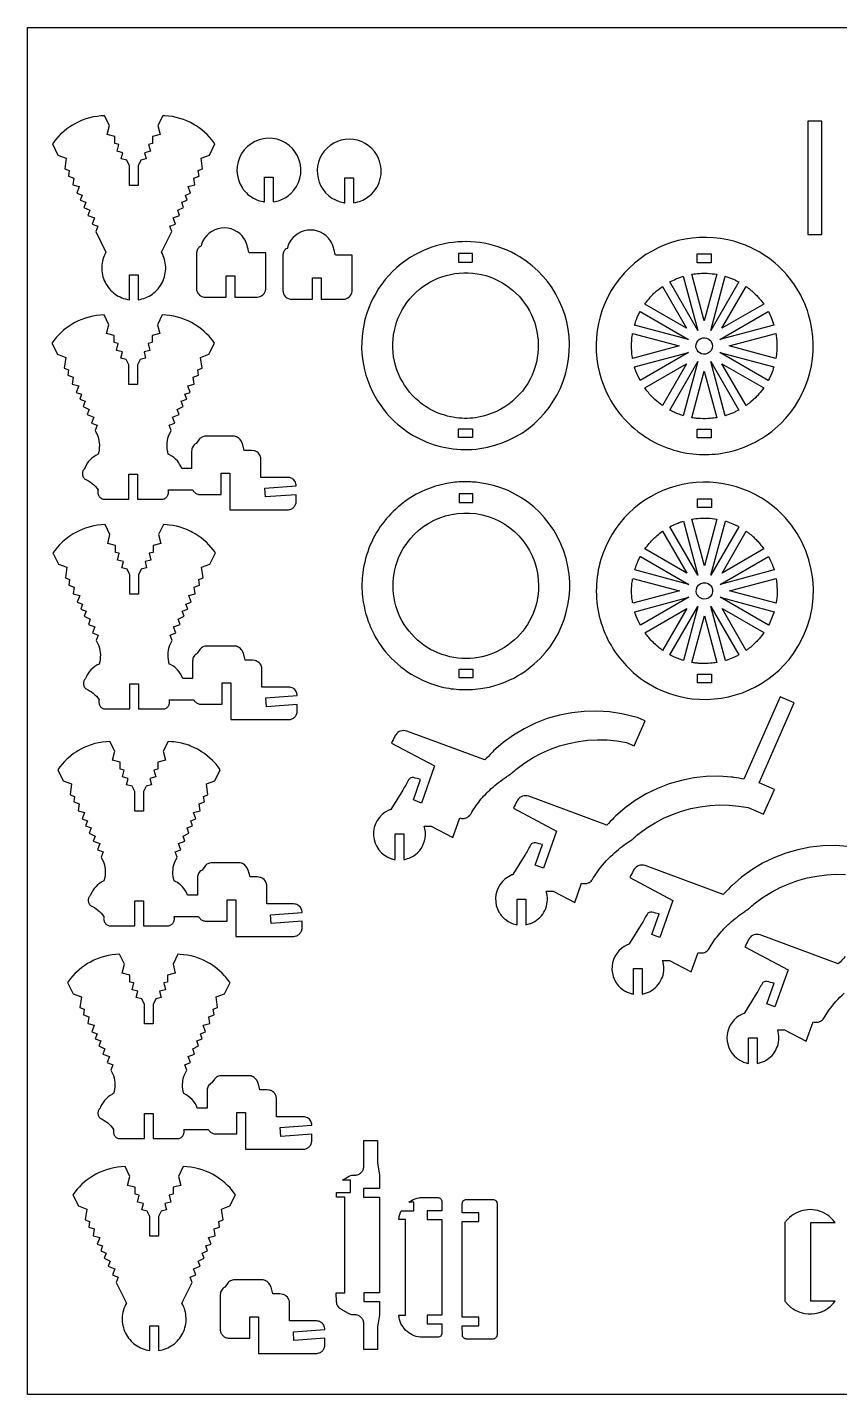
# Model space of a CAD drawing. Extents: x -403 to 467, y -286 to 186.
# Drawn here: x -403.5 to -123.1, y -286.1 to 185.5 of the extents above; entities that cross this region are included whole.
import ezdxf

# ---------------------------------------------------------------- set-up
doc = ezdxf.new("R2010")
doc.units = 0
doc.header["$MEASUREMENT"] = 0
doc.layers.get('0').update_dxf_attribs({"linetype": 'CONTINUOUS'})
doc.layers.add('SECTIONCUTEDGES', color=18, linetype='CONTINUOUS')

msp = doc.modelspace()

# ---------------------------------------------------------------- linework, layer by layer
msp.add_lwpolyline([(466.61, 185.51), (466.61, -286.13), (-403.48, -286.13), (-403.48, 185.51)], close=True)
at = {"layer": 'SECTIONCUTEDGES'}
for points in [[(-375.99, 96.41), (-375.6, 95.86), (-375.18, 95.33), (-374.73, 94.83), (-374.26, 94.37), (-373.75, 93.93), (-373.22, 93.52), (-372.67, 93.15), (-372.1, 92.81), (-371.5, 92.5), (-370.89, 92.23), (-370.25, 92), (-369.61, 91.81), (-368.94, 91.65), (-368.27, 91.54), (-368.27, 100.11), (-365.27, 100.11), (-365.27, 91.54), (-364.59, 91.65), (-363.93, 91.81), (-363.28, 92), (-362.65, 92.23), (-362.04, 92.5), (-361.44, 92.81), (-360.87, 93.15), (-360.31, 93.52), (-359.78, 93.93), (-359.28, 94.37), (-358.8, 94.83), (-358.35, 95.33), (-357.93, 95.86), (-357.54, 96.41), (-357.19, 96.99), (-356.87, 97.6), (-356.59, 98.22), (-356.34, 98.86), (-356.14, 99.5), (-355.98, 100.16), (-355.86, 100.82), (-355.78, 101.48), (-355.74, 102.15), (-355.74, 102.82), (-355.78, 103.48), (-355.86, 104.15), (-355.99, 104.8), (-356.15, 105.45), (-356.35, 106.1), (-356.59, 106.73), (-356.87, 107.35), (-357.2, 107.95), (-353.67, 115.08), (-354.36, 116.93), (-352.39, 117.66), (-353.18, 119.78), (-350.93, 120.62), (-351.59, 122.4), (-349.54, 123.42), (-350.21, 125.21), (-348.31, 125.91), (-348.95, 127.63), (-347.12, 128.31), (-347.96, 130.56), (-345.73, 131.13), (-346.05, 133.5), (-344.22, 134.18), (-344.48, 136.1), (-343, 136.65), (-343.51, 140.37), (-340.63, 141.44), (-338.73, 145.28), (-339.08, 145.77), (-339.81, 146.73), (-340.59, 147.64), (-341.42, 148.51), (-342.3, 149.33), (-343.21, 150.11), (-344.17, 150.83), (-345.17, 151.51), (-345.68, 151.82), (-346.63, 152.36), (-347.22, 152.67), (-348.41, 153.22), (-349.64, 153.7), (-350.89, 154.11), (-352.16, 154.45), (-353.44, 154.71), (-354.75, 154.89), (-356.06, 155), (-356.72, 155.03), (-358.39, 151.65), (-357.6, 148.55), (-360.26, 147.87), (-360.26, 145.48), (-361.62, 145.13), (-361.02, 142.78), (-363.03, 142.27), (-362.48, 140.11), (-364.33, 139.64), (-365.27, 137.75), (-365.27, 131.01), (-368.27, 131.01), (-368.27, 137.75), (-369.2, 139.64), (-371.05, 140.11), (-370.5, 142.27), (-372.52, 142.78), (-371.92, 145.13), (-373.28, 145.48), (-373.28, 147.87), (-375.93, 148.55), (-375.15, 151.65), (-376.82, 155.03), (-378.14, 154.96), (-379.44, 154.81), (-380.74, 154.59), (-382.02, 154.29), (-383.28, 153.92), (-384.51, 153.47), (-385.72, 152.95), (-386.91, 152.36), (-387.85, 151.82), (-388.87, 151.18), (-389.85, 150.47), (-390.79, 149.72), (-391.68, 148.92), (-392.11, 148.51), (-392.94, 147.64), (-393.73, 146.73), (-394.46, 145.77), (-394.81, 145.28), (-392.91, 141.44), (-390.03, 140.37), (-390.54, 136.65), (-389.05, 136.1), (-389.32, 134.18), (-387.48, 133.5), (-387.81, 131.13), (-385.57, 130.56), (-386.41, 128.31), (-384.59, 127.63), (-385.23, 125.91), (-383.33, 125.21), (-383.99, 123.42), (-381.95, 122.4), (-382.61, 120.62), (-380.36, 119.78), (-381.15, 117.66), (-379.18, 116.93), (-379.87, 115.08), (-376.34, 107.95), (-376.66, 107.35), (-376.94, 106.73), (-377.19, 106.1), (-377.39, 105.45), (-377.55, 104.8), (-377.67, 104.15), (-377.75, 103.48), (-377.8, 102.82), (-377.8, 102.15), (-377.76, 101.48), (-377.68, 100.82), (-377.56, 100.16), (-377.4, 99.5), (-377.19, 98.86), (-376.95, 98.22), (-376.67, 97.6), (-376.35, 96.99)], [(-134.09, 114.11), (-129.3, 114.11), (-129.3, 153.11), (-134.09, 153.11)], [(-254.63, 107.46), (-254.63, 104.46), (-249.84, 104.46), (-249.84, 107.46)], [(-172.26, 104.33), (-172.26, 107.33), (-167.47, 107.33), (-167.47, 104.33)], [(-384.04, 30.14), (-383.89, 29.95), (-383.71, 29.77), (-383.02, 29.44), (-382.36, 29.06), (-381.72, 28.64), (-381.12, 28.17), (-380.55, 27.67), (-380.01, 27.13), (-379.52, 26.55), (-379.06, 25.93), (-379.12, 25.68), (-379.15, 25.43), (-379.16, 25.18), (-379.15, 24.92), (-379.11, 24.67), (-379.04, 24.43), (-378.95, 24.19), (-378.84, 23.96), (-378.7, 23.74), (-378.54, 23.54), (-378.37, 23.35), (-378.17, 23.19), (-377.96, 23.05), (-377.74, 22.92), (-377.5, 22.82), (-377.26, 22.75), (-368.45, 22.75), (-368.45, 31.42), (-365.45, 31.42), (-365.45, 22.75), (-356.64, 22.75), (-356.39, 22.82), (-356.16, 22.92), (-355.93, 23.05), (-355.72, 23.19), (-355.53, 23.35), (-355.35, 23.54), (-355.2, 23.74), (-355.06, 23.96), (-354.94, 24.19), (-354.85, 24.43), (-354.79, 24.67), (-354.75, 24.92), (-354.73, 25.18), (-354.74, 25.43), (-354.78, 25.68), (-354.84, 25.93), (-346.42, 25.93), (-346.27, 25.68), (-346.1, 25.45), (-345.91, 25.24), (-345.69, 25.05), (-345.46, 24.87), (-345.22, 24.72), (-344.96, 24.6), (-344.68, 24.5), (-344.39, 24.42), (-344.1, 24.38), (-343.79, 24.36), (-336.56, 24.36), (-336.56, 31.75), (-333.56, 31.75), (-333.56, 19.1), (-313.67, 19.1), (-313.36, 19.12), (-313.06, 19.16), (-312.78, 19.24), (-312.5, 19.34), (-312.24, 19.46), (-312, 19.61), (-311.77, 19.78), (-311.55, 19.98), (-311.36, 20.19), (-311.19, 20.42), (-311.04, 20.67), (-310.91, 20.93), (-310.81, 21.2), (-310.74, 21.49), (-310.69, 21.79), (-310.68, 22.09), (-310.68, 24.3), (-321.34, 23.52), (-321.56, 26.54), (-310.68, 27.34), (-310.7, 27.72), (-310.77, 28.1), (-310.9, 28.46), (-311.07, 28.81), (-311.28, 29.13), (-311.53, 29.42), (-311.82, 29.67), (-312.14, 29.89), (-312.48, 30.06), (-312.85, 30.18), (-313.22, 30.26), (-313.61, 30.28), (-322.88, 30.28), (-322.88, 36.54), (-322.89, 36.82), (-322.93, 37.1), (-322.99, 37.36), (-323.08, 37.62), (-323.18, 37.87), (-323.46, 38.32), (-323.81, 38.72), (-324.23, 39.05), (-324.47, 39.18), (-324.71, 39.3), (-324.97, 39.39), (-325.23, 39.46), (-326.17, 39.59), (-328.64, 39.59), (-329.24, 42), (-329.82, 42.99), (-330.04, 43.32), (-330.3, 43.61), (-330.59, 43.86), (-330.91, 44.07), (-331.26, 44.24), (-331.62, 44.37), (-332.01, 44.44), (-332.4, 44.47), (-341.88, 44.47), (-342.23, 44.45), (-342.58, 44.38), (-342.91, 44.28), (-343.23, 44.14), (-343.53, 43.97), (-343.81, 43.76), (-344.06, 43.52), (-344.29, 43.24), (-345.2, 42), (-345.63, 41.72), (-345.92, 41.46), (-346.17, 41.17), (-346.38, 40.85), (-346.55, 40.5), (-346.68, 40.14), (-346.75, 39.75), (-346.78, 39.36), (-346.78, 33.29), (-350.18, 33.29), (-350.53, 34.1), (-350.95, 34.87), (-351.18, 35.24), (-351.71, 35.93), (-352.31, 36.56), (-352.96, 37.14), (-353.67, 37.64), (-354.44, 38.08), (-354.84, 38.27), (-355.03, 39.04), (-355.11, 39.43), (-355.21, 40.21), (-355.25, 40.61), (-355.27, 41.4), (-355.23, 42.19), (-355.13, 42.97), (-354.98, 43.75), (-354.77, 44.52), (-353.85, 46.39), (-354.54, 48.24), (-352.57, 48.97), (-353.36, 51.09), (-351.11, 51.92), (-351.77, 53.71), (-349.72, 54.72), (-350.39, 56.51), (-348.49, 57.21), (-349.13, 58.93), (-347.3, 59.61), (-348.14, 61.87), (-345.91, 62.44), (-346.23, 64.8), (-344.4, 65.48), (-344.66, 67.4), (-343.18, 67.95), (-343.69, 71.67), (-340.81, 72.74), (-338.91, 76.58), (-339.62, 77.56), (-340.38, 78.49), (-340.77, 78.94), (-341.6, 79.81), (-342.48, 80.63), (-343.39, 81.41), (-344.35, 82.14), (-344.85, 82.48), (-345.86, 83.13), (-346.81, 83.67), (-347.99, 84.26), (-349.2, 84.77), (-350.44, 85.22), (-351.7, 85.59), (-352.98, 85.89), (-354.27, 86.11), (-355.58, 86.26), (-356.9, 86.33), (-358.57, 82.95), (-357.78, 79.85), (-360.44, 79.18), (-360.44, 76.78), (-361.79, 76.44), (-361.2, 74.09), (-363.21, 73.57), (-362.66, 71.41), (-364.51, 70.94), (-365.45, 69.06), (-365.45, 62.31), (-368.45, 62.31), (-368.45, 69.06), (-369.38, 70.94), (-371.23, 71.41), (-370.68, 73.57), (-372.7, 74.09), (-372.1, 76.44), (-373.46, 76.78), (-373.46, 79.18), (-376.11, 79.85), (-375.33, 82.95), (-377, 86.33), (-378.32, 86.26), (-379.62, 86.11), (-380.92, 85.89), (-382.2, 85.59), (-383.46, 85.22), (-384.69, 84.77), (-385.9, 84.26), (-387.09, 83.67), (-388.03, 83.13), (-389.05, 82.48), (-390.03, 81.78), (-390.97, 81.03), (-391.42, 80.63), (-392.29, 79.81), (-392.71, 79.38), (-393.52, 78.49), (-394.28, 77.56), (-394.99, 76.58), (-393.09, 72.74), (-390.21, 71.67), (-390.72, 67.95), (-389.23, 67.4), (-389.5, 65.48), (-387.66, 64.8), (-387.99, 62.44), (-385.75, 61.87), (-386.59, 59.61), (-384.77, 58.93), (-385.41, 57.21), (-383.51, 56.51), (-384.17, 54.72), (-382.13, 53.71), (-382.79, 51.92), (-380.54, 51.09), (-381.32, 48.97), (-379.36, 48.24), (-380.05, 46.39), (-379.12, 44.52), (-378.92, 43.75), (-378.76, 42.97), (-378.67, 42.19), (-378.63, 41.4), (-378.65, 40.61), (-378.73, 39.82), (-378.86, 39.04), (-379.06, 38.27), (-379.85, 37.87), (-380.58, 37.4), (-381.27, 36.86), (-381.89, 36.25), (-382.46, 35.59), (-382.71, 35.24), (-383.17, 34.49), (-383.55, 33.7), (-383.71, 33.29), (-383.89, 33.11), (-384.04, 32.92), (-384.18, 32.71), (-384.29, 32.49), (-384.38, 32.26), (-384.44, 32.02), (-384.48, 31.78), (-384.5, 31.53), (-384.48, 31.28), (-384.44, 31.03), (-384.38, 30.8), (-384.29, 30.57), (-384.18, 30.35)], [(-254.63, 44), (-254.63, 47), (-249.84, 47), (-249.84, 44)], [(-172.26, 43.87), (-172.26, 46.87), (-167.47, 46.87), (-167.47, 43.87)], [(-254.51, 24.64), (-254.51, 21.64), (-249.73, 21.64), (-249.73, 24.64)], [(-172.18, 19.88), (-172.18, 22.88), (-167.4, 22.88), (-167.4, 19.88)], [(-383.69, -42.22), (-383.53, -42.41), (-383.36, -42.59), (-382.67, -42.92), (-382, -43.3), (-381.37, -43.73), (-380.76, -44.19), (-380.19, -44.69), (-379.66, -45.24), (-379.16, -45.82), (-378.7, -46.43), (-378.76, -46.68), (-378.8, -46.93), (-378.81, -47.19), (-378.79, -47.44), (-378.75, -47.69), (-378.69, -47.94), (-378.6, -48.18), (-378.48, -48.41), (-378.35, -48.62), (-378.19, -48.83), (-378.01, -49.01), (-377.82, -49.17), (-377.61, -49.32), (-377.38, -49.44), (-377.15, -49.54), (-376.9, -49.62), (-368.09, -49.62), (-368.09, -40.94), (-365.09, -40.94), (-365.09, -49.62), (-356.28, -49.62), (-356.04, -49.54), (-355.8, -49.44), (-355.58, -49.32), (-355.37, -49.17), (-355.18, -49.01), (-355, -48.83), (-354.84, -48.62), (-354.7, -48.41), (-354.59, -48.18), (-354.5, -47.94), (-354.43, -47.69), (-354.39, -47.44), (-354.38, -47.19), (-354.39, -46.93), (-354.42, -46.68), (-354.49, -46.43), (-346.06, -46.44), (-345.91, -46.68), (-345.74, -46.91), (-345.55, -47.12), (-345.34, -47.32), (-345.11, -47.49), (-344.86, -47.64), (-344.6, -47.76), (-344.33, -47.86), (-344.04, -47.94), (-343.74, -47.98), (-343.44, -48), (-336.21, -48), (-336.21, -40.61), (-333.21, -40.61), (-333.21, -53.26), (-313.31, -53.26), (-313.01, -53.25), (-312.71, -53.2), (-312.42, -53.13), (-312.15, -53.03), (-311.89, -52.9), (-311.64, -52.75), (-311.41, -52.58), (-311.2, -52.39), (-311.01, -52.17), (-310.83, -51.94), (-310.68, -51.7), (-310.56, -51.44), (-310.46, -51.16), (-310.38, -50.87), (-310.34, -50.58), (-310.32, -50.27), (-310.32, -48.06), (-320.98, -48.84), (-321.2, -45.82), (-310.32, -45.02), (-310.35, -44.64), (-310.42, -44.26), (-310.54, -43.9), (-310.71, -43.55), (-310.92, -43.23), (-311.18, -42.94), (-311.46, -42.69), (-311.78, -42.48), (-312.13, -42.31), (-312.49, -42.18), (-312.87, -42.11), (-313.25, -42.08), (-322.52, -42.08), (-322.52, -35.82), (-322.53, -35.54), (-322.57, -35.26), (-322.64, -35), (-322.72, -34.74), (-322.83, -34.5), (-323.11, -34.04), (-323.46, -33.64), (-323.88, -33.32), (-324.11, -33.18), (-324.35, -33.06), (-324.61, -32.97), (-324.88, -32.9), (-325.81, -32.77), (-328.28, -32.77), (-328.89, -30.37), (-329.47, -29.37), (-329.69, -29.05), (-329.94, -28.76), (-330.24, -28.5), (-330.56, -28.29), (-330.9, -28.12), (-331.27, -28), (-331.65, -27.92), (-332.04, -27.9), (-341.52, -27.9), (-341.88, -27.92), (-342.22, -27.98), (-342.56, -28.08), (-342.87, -28.22), (-343.18, -28.39), (-343.45, -28.6), (-343.71, -28.85), (-343.93, -29.12), (-344.85, -30.37), (-345.27, -30.65), (-345.56, -30.9), (-345.82, -31.2), (-346.03, -31.52), (-346.2, -31.86), (-346.32, -32.23), (-346.4, -32.61), (-346.43, -33), (-346.43, -39.08), (-349.83, -39.08), (-350.17, -38.26), (-350.59, -37.49), (-351.08, -36.77), (-351.65, -36.11), (-351.95, -35.8), (-352.61, -35.23), (-353.32, -34.72), (-354.08, -34.28), (-354.49, -34.1), (-354.68, -33.32), (-354.81, -32.54), (-354.89, -31.75), (-354.91, -30.97), (-354.87, -30.18), (-354.78, -29.39), (-354.63, -28.61), (-354.42, -27.85), (-353.49, -25.98), (-354.18, -24.13), (-352.22, -23.4), (-353, -21.28), (-350.75, -20.44), (-351.42, -18.65), (-349.37, -17.64), (-350.03, -15.85), (-348.13, -15.15), (-348.77, -13.43), (-346.95, -12.75), (-347.79, -10.5), (-345.55, -9.93), (-345.88, -7.56), (-344.04, -6.88), (-344.31, -4.96), (-342.82, -4.41), (-343.33, -0.69), (-340.45, 0.38), (-338.55, 4.22), (-339.26, 5.19), (-340.02, 6.13), (-340.83, 7.02), (-341.68, 7.87), (-342.57, 8.66), (-343.51, 9.42), (-344.49, 10.12), (-345.51, 10.76), (-346.46, 11.3), (-347.04, 11.61), (-348.24, 12.16), (-349.46, 12.64), (-350.71, 13.05), (-351.98, 13.39), (-353.27, 13.65), (-354.57, 13.83), (-355.23, 13.9), (-356.54, 13.97), (-358.22, 10.59), (-357.43, 7.49), (-360.08, 6.82), (-360.08, 4.42), (-361.44, 4.08), (-360.84, 1.72), (-362.86, 1.21), (-362.31, -0.95), (-364.16, -1.42), (-365.09, -3.31), (-365.09, -10.05), (-368.09, -10.05), (-368.09, -3.31), (-369.03, -1.42), (-370.88, -0.95), (-370.33, 1.21), (-372.34, 1.72), (-371.75, 4.08), (-373.1, 4.42), (-373.1, 6.82), (-375.76, 7.49), (-374.97, 10.59), (-376.64, 13.97), (-377.96, 13.9), (-379.27, 13.75), (-380.56, 13.53), (-381.84, 13.23), (-383.1, 12.86), (-384.34, 12.41), (-385.55, 11.89), (-386.73, 11.3), (-387.68, 10.76), (-388.69, 10.12), (-389.67, 9.42), (-390.61, 8.66), (-391.51, 7.87), (-392.36, 7.02), (-393.17, 6.13), (-393.92, 5.19), (-394.63, 4.22), (-392.73, 0.38), (-389.85, -0.69), (-390.36, -4.41), (-388.88, -4.96), (-389.14, -6.88), (-387.31, -7.56), (-387.63, -9.93), (-385.4, -10.5), (-386.24, -12.75), (-384.41, -13.43), (-385.05, -15.15), (-383.15, -15.85), (-383.82, -17.64), (-381.77, -18.65), (-382.43, -20.44), (-380.18, -21.28), (-380.97, -23.4), (-379.01, -24.13), (-379.69, -25.98), (-378.77, -27.85), (-378.56, -28.61), (-378.41, -29.39), (-378.31, -30.18), (-378.28, -30.97), (-378.3, -31.75), (-378.37, -32.54), (-378.51, -33.32), (-378.7, -34.1), (-379.49, -34.49), (-380.23, -34.96), (-380.91, -35.5), (-381.54, -36.11), (-382.1, -36.77), (-382.36, -37.13), (-382.81, -37.87), (-383.2, -38.67), (-383.36, -39.08), (-383.53, -39.25), (-383.69, -39.45), (-383.82, -39.65), (-383.94, -39.87), (-384.02, -40.1), (-384.09, -40.34), (-384.13, -40.58), (-384.14, -40.83), (-384.13, -41.08), (-384.09, -41.33), (-384.02, -41.57), (-383.94, -41.8), (-383.82, -42.02)], [(-254.51, -38.83), (-254.51, -35.83), (-249.73, -35.83), (-249.73, -38.83)], [(-172.18, -40.59), (-172.18, -37.59), (-167.4, -37.59), (-167.4, -40.59)], [(-382.03, -117.02), (-381.87, -117.21), (-381.69, -117.39), (-381, -117.72), (-380.34, -118.1), (-379.71, -118.52), (-379.1, -118.99), (-378.53, -119.49), (-378, -120.03), (-377.5, -120.61), (-377.04, -121.23), (-377.1, -121.48), (-377.14, -121.73), (-377.15, -121.98), (-377.13, -122.24), (-377.09, -122.49), (-377.02, -122.73), (-376.93, -122.97), (-376.82, -123.2), (-376.68, -123.42), (-376.52, -123.62), (-376.35, -123.81), (-376.15, -123.97), (-375.94, -124.11), (-375.72, -124.24), (-375.49, -124.34), (-375.24, -124.41), (-366.43, -124.41), (-366.43, -115.74), (-363.43, -115.74), (-363.43, -124.41), (-354.62, -124.41), (-354.37, -124.34), (-354.14, -124.24), (-353.91, -124.11), (-353.71, -123.97), (-353.51, -123.81), (-353.34, -123.62), (-353.18, -123.42), (-353.04, -123.2), (-352.92, -122.97), (-352.83, -122.73), (-352.77, -122.49), (-352.73, -122.24), (-352.71, -121.98), (-352.72, -121.73), (-352.76, -121.48), (-352.82, -121.23), (-344.4, -121.23), (-344.25, -121.48), (-344.08, -121.71), (-343.89, -121.92), (-343.67, -122.11), (-343.44, -122.29), (-343.2, -122.44), (-342.94, -122.56), (-342.66, -122.66), (-342.38, -122.74), (-342.08, -122.78), (-341.77, -122.8), (-334.54, -122.8), (-334.54, -115.41), (-331.54, -115.41), (-331.54, -128.06), (-311.65, -128.06), (-311.34, -128.04), (-311.05, -128), (-310.76, -127.92), (-310.48, -127.82), (-310.22, -127.7), (-309.98, -127.55), (-309.75, -127.38), (-309.53, -127.18), (-309.34, -126.97), (-309.17, -126.74), (-309.02, -126.49), (-308.89, -126.23), (-308.79, -125.96), (-308.72, -125.67), (-308.68, -125.37), (-308.66, -125.07), (-308.66, -122.86), (-319.32, -123.64), (-319.54, -120.62), (-308.66, -119.82), (-308.68, -119.44), (-308.76, -119.06), (-308.88, -118.7), (-309.05, -118.35), (-309.26, -118.03), (-309.51, -117.74), (-309.8, -117.49), (-310.12, -117.27), (-310.46, -117.1), (-310.83, -116.98), (-311.2, -116.9), (-311.59, -116.88), (-320.86, -116.88), (-320.86, -110.62), (-320.87, -110.34), (-320.91, -110.06), (-320.97, -109.8), (-321.06, -109.54), (-321.17, -109.29), (-321.44, -108.84), (-321.8, -108.44), (-322.22, -108.11), (-322.45, -107.98), (-322.69, -107.86), (-322.95, -107.77), (-323.21, -107.7), (-324.15, -107.57), (-326.62, -107.57), (-327.22, -105.16), (-327.8, -104.17), (-328.02, -103.84), (-328.28, -103.55), (-328.57, -103.3), (-328.89, -103.09), (-329.24, -102.92), (-329.61, -102.79), (-329.99, -102.72), (-330.38, -102.69), (-339.86, -102.69), (-340.21, -102.71), (-340.56, -102.78), (-340.89, -102.88), (-341.21, -103.02), (-341.51, -103.19), (-341.79, -103.4), (-342.04, -103.64), (-342.27, -103.92), (-343.18, -105.16), (-343.61, -105.44), (-343.9, -105.7), (-344.15, -105.99), (-344.37, -106.31), (-344.54, -106.66), (-344.66, -107.02), (-344.74, -107.41), (-344.76, -107.8), (-344.76, -113.87), (-348.17, -113.87), (-348.33, -113.46), (-348.71, -112.67), (-348.93, -112.29), (-349.42, -111.57), (-349.98, -110.91), (-350.61, -110.3), (-350.94, -110.02), (-351.66, -109.52), (-352.42, -109.08), (-352.82, -108.89), (-353.01, -108.12), (-353.15, -107.34), (-353.23, -106.55), (-353.25, -105.76), (-353.21, -104.97), (-353.11, -104.19), (-352.96, -103.41), (-352.75, -102.64), (-351.83, -100.77), (-352.52, -98.92), (-350.55, -98.19), (-351.34, -96.07), (-349.09, -95.24), (-349.75, -93.45), (-347.7, -92.44), (-348.37, -90.65), (-346.47, -89.95), (-347.11, -88.23), (-345.29, -87.55), (-346.12, -85.29), (-343.89, -84.72), (-344.21, -82.36), (-342.38, -81.68), (-342.64, -79.76), (-341.16, -79.21), (-341.67, -75.49), (-338.79, -74.42), (-336.89, -70.58), (-337.6, -69.6), (-338.36, -68.67), (-338.75, -68.22), (-339.58, -67.35), (-340.46, -66.53), (-341.38, -65.75), (-342.33, -65.02), (-343.33, -64.35), (-343.84, -64.03), (-344.79, -63.49), (-345.97, -62.9), (-347.18, -62.39), (-347.8, -62.15), (-349.05, -61.74), (-350.32, -61.41), (-351.6, -61.15), (-352.91, -60.96), (-353.56, -60.9), (-354.88, -60.83), (-356.55, -64.21), (-355.77, -67.31), (-358.42, -67.98), (-358.42, -70.38), (-359.78, -70.72), (-359.18, -73.07), (-361.19, -73.59), (-360.65, -75.75), (-362.49, -76.22), (-363.43, -78.1), (-363.43, -84.85), (-366.43, -84.85), (-366.43, -78.1), (-367.36, -76.22), (-369.21, -75.75), (-368.67, -73.59), (-370.68, -73.07), (-370.08, -70.72), (-371.44, -70.38), (-371.44, -67.98), (-374.09, -67.31), (-373.31, -64.21), (-374.98, -60.83), (-376.3, -60.9), (-377.6, -61.05), (-378.9, -61.27), (-380.18, -61.57), (-381.44, -61.94), (-382.68, -62.39), (-383.89, -62.9), (-385.07, -63.49), (-386.01, -64.03), (-386.53, -64.35), (-387.53, -65.02), (-388.48, -65.75), (-389.4, -66.53), (-389.84, -66.93), (-390.7, -67.78), (-391.5, -68.67), (-392.26, -69.6), (-392.97, -70.58), (-391.07, -74.42), (-388.19, -75.49), (-388.7, -79.21), (-387.21, -79.76), (-387.48, -81.68), (-385.65, -82.36), (-385.97, -84.72), (-383.73, -85.29), (-384.57, -87.55), (-382.75, -88.23), (-383.39, -89.95), (-381.49, -90.65), (-382.15, -92.44), (-380.11, -93.45), (-380.77, -95.24), (-378.52, -96.07), (-379.31, -98.19), (-377.34, -98.92), (-378.03, -100.77), (-377.11, -102.64), (-376.9, -103.41), (-376.74, -104.19), (-376.65, -104.97), (-376.61, -105.76), (-376.63, -106.55), (-376.66, -106.95), (-376.77, -107.73), (-376.93, -108.51), (-377.04, -108.89), (-377.83, -109.29), (-378.57, -109.76), (-379.25, -110.3), (-379.88, -110.91), (-380.44, -111.57), (-380.69, -111.92), (-381.15, -112.67), (-381.53, -113.46), (-381.69, -113.87), (-381.87, -114.05), (-382.03, -114.24), (-382.16, -114.45), (-382.27, -114.67), (-382.36, -114.9), (-382.43, -115.14), (-382.46, -115.38), (-382.48, -115.63), (-382.46, -115.88), (-382.43, -116.13), (-382.36, -116.36), (-382.27, -116.59), (-382.16, -116.81)], [(-378.68, -190.43), (-378.52, -190.62), (-378.34, -190.8), (-377.65, -191.13), (-376.99, -191.51), (-376.36, -191.93), (-375.75, -192.4), (-375.18, -192.9), (-374.65, -193.44), (-374.15, -194.02), (-373.69, -194.63), (-373.75, -194.88), (-373.79, -195.14), (-373.8, -195.39), (-373.78, -195.65), (-373.74, -195.9), (-373.68, -196.14), (-373.59, -196.38), (-373.47, -196.61), (-373.33, -196.83), (-373.18, -197.03), (-373, -197.21), (-372.81, -197.38), (-372.6, -197.52), (-372.37, -197.64), (-372.14, -197.74), (-371.89, -197.82), (-363.08, -197.82), (-363.08, -189.15), (-360.08, -189.15), (-360.08, -197.82), (-351.27, -197.82), (-351.03, -197.74), (-350.79, -197.64), (-350.57, -197.52), (-350.36, -197.38), (-350.16, -197.21), (-349.99, -197.03), (-349.83, -196.83), (-349.69, -196.61), (-349.58, -196.38), (-349.49, -196.14), (-349.42, -195.9), (-349.38, -195.65), (-349.37, -195.39), (-349.38, -195.14), (-349.41, -194.88), (-349.47, -194.63), (-341.05, -194.64), (-340.9, -194.89), (-340.73, -195.12), (-340.54, -195.33), (-340.33, -195.52), (-340.1, -195.69), (-339.85, -195.84), (-339.59, -195.97), (-339.31, -196.07), (-339.03, -196.14), (-338.73, -196.19), (-338.43, -196.2), (-331.19, -196.2), (-331.19, -188.82), (-328.19, -188.82), (-328.19, -201.47), (-308.3, -201.47), (-307.99, -201.45), (-307.7, -201.41), (-307.41, -201.33), (-307.14, -201.23), (-306.88, -201.11), (-306.63, -200.96), (-306.4, -200.78), (-306.19, -200.59), (-305.99, -200.38), (-305.82, -200.15), (-305.67, -199.9), (-305.55, -199.64), (-305.45, -199.37), (-305.37, -199.08), (-305.33, -198.78), (-305.31, -198.48), (-305.31, -196.26), (-315.97, -197.04), (-316.19, -194.03), (-305.31, -193.23), (-305.34, -192.85), (-305.41, -192.47), (-305.53, -192.1), (-305.7, -191.76), (-305.91, -191.44), (-306.16, -191.15), (-306.45, -190.9), (-306.77, -190.68), (-307.12, -190.51), (-307.48, -190.39), (-307.86, -190.31), (-308.24, -190.29), (-317.51, -190.29), (-317.51, -184.02), (-317.52, -183.74), (-317.56, -183.47), (-317.62, -183.2), (-317.71, -182.95), (-317.82, -182.7), (-318.1, -182.25), (-318.45, -181.85), (-318.87, -181.52), (-319.1, -181.38), (-319.34, -181.27), (-319.6, -181.17), (-319.87, -181.1), (-320.8, -180.98), (-323.27, -180.98), (-323.87, -178.57), (-324.45, -177.58), (-324.67, -177.25), (-324.93, -176.96), (-325.23, -176.71), (-325.55, -176.5), (-325.89, -176.33), (-326.26, -176.2), (-326.64, -176.13), (-327.03, -176.1), (-336.51, -176.1), (-336.87, -176.12), (-337.21, -176.18), (-337.54, -176.29), (-337.86, -176.42), (-338.16, -176.6), (-338.44, -176.81), (-338.7, -177.05), (-338.92, -177.32), (-339.83, -178.57), (-340.26, -178.85), (-340.55, -179.11), (-340.81, -179.4), (-341.02, -179.72), (-341.19, -180.07), (-341.31, -180.43), (-341.39, -180.81), (-341.41, -181.21), (-341.41, -187.28), (-344.82, -187.28), (-345.16, -186.47), (-345.58, -185.7), (-346.07, -184.98), (-346.64, -184.31), (-347.26, -183.71), (-347.95, -183.17), (-348.68, -182.7), (-349.47, -182.3), (-349.67, -181.53), (-349.8, -180.75), (-349.88, -179.96), (-349.9, -179.17), (-349.86, -178.38), (-349.77, -177.6), (-349.7, -177.21), (-349.52, -176.43), (-349.41, -176.05), (-348.48, -174.18), (-349.17, -172.33), (-347.2, -171.6), (-347.99, -169.48), (-345.74, -168.64), (-346.4, -166.86), (-344.36, -165.85), (-345.02, -164.06), (-343.12, -163.35), (-343.76, -161.64), (-341.94, -160.96), (-342.78, -158.7), (-340.54, -158.13), (-340.87, -155.77), (-339.03, -155.09), (-339.3, -153.17), (-337.81, -152.62), (-338.32, -148.9), (-335.44, -147.83), (-333.54, -143.99), (-334.25, -143.01), (-335.01, -142.08), (-335.41, -141.63), (-336.24, -140.76), (-337.11, -139.93), (-338.03, -139.16), (-338.99, -138.43), (-339.98, -137.76), (-340.5, -137.44), (-341.44, -136.9), (-342.63, -136.31), (-343.84, -135.79), (-344.45, -135.56), (-345.7, -135.15), (-346.97, -134.82), (-348.26, -134.56), (-349.56, -134.37), (-350.87, -134.26), (-351.53, -134.24), (-353.2, -137.61), (-352.42, -140.72), (-355.07, -141.39), (-355.07, -143.79), (-356.43, -144.13), (-355.83, -146.48), (-357.85, -146.99), (-357.3, -149.15), (-359.15, -149.62), (-360.08, -151.51), (-360.08, -158.26), (-363.08, -158.26), (-363.08, -151.51), (-364.02, -149.62), (-365.87, -149.15), (-365.32, -146.99), (-367.33, -146.48), (-366.73, -144.13), (-368.09, -143.79), (-368.09, -141.39), (-370.75, -140.72), (-369.96, -137.61), (-371.63, -134.24), (-372.95, -134.31), (-374.26, -134.45), (-375.55, -134.68), (-376.83, -134.98), (-378.09, -135.35), (-379.33, -135.79), (-380.54, -136.31), (-381.72, -136.9), (-382.67, -137.44), (-383.68, -138.09), (-384.66, -138.79), (-385.6, -139.54), (-386.5, -140.34), (-386.93, -140.76), (-387.76, -141.63), (-388.54, -142.54), (-389.27, -143.49), (-389.62, -143.99), (-387.72, -147.83), (-384.84, -148.9), (-385.35, -152.62), (-383.87, -153.17), (-384.13, -155.09), (-382.3, -155.77), (-382.62, -158.13), (-380.39, -158.7), (-381.23, -160.96), (-379.4, -161.64), (-380.04, -163.35), (-378.14, -164.06), (-378.81, -165.85), (-376.76, -166.86), (-377.42, -168.64), (-375.17, -169.48), (-375.96, -171.6), (-373.99, -172.33), (-374.68, -174.18), (-373.76, -176.05), (-373.55, -176.82), (-373.4, -177.6), (-373.3, -178.38), (-373.26, -179.17), (-373.28, -179.96), (-373.36, -180.75), (-373.5, -181.53), (-373.69, -182.3), (-374.09, -182.49), (-374.85, -182.92), (-375.57, -183.43), (-376.22, -184), (-376.82, -184.64), (-377.35, -185.33), (-377.8, -186.08), (-378.18, -186.87), (-378.34, -187.28), (-378.52, -187.46), (-378.68, -187.65), (-378.81, -187.86), (-378.92, -188.08), (-379.01, -188.31), (-379.08, -188.55), (-379.12, -188.79), (-379.13, -189.04), (-379.12, -189.29), (-379.08, -189.53), (-379.01, -189.77), (-378.92, -190), (-378.81, -190.22)], [(-295.59, -256.37), (-295.87, -256.13), (-296.11, -255.85), (-296.33, -255.54), (-296.5, -255.21), (-296.63, -254.87), (-296.72, -254.5), (-296.76, -254.12), (-296.86, -251), (-293.89, -251), (-293.89, -218), (-296.76, -218), (-296.76, -216.35), (-291.98, -216.35), (-291.98, -212.1), (-294.74, -212.1), (-292.6, -210.83), (-292.24, -210.64), (-291.85, -210.51), (-291.45, -210.43), (-291.05, -210.4), (-290.12, -210.38), (-289.82, -210.34), (-289.52, -210.26), (-289.24, -210.16), (-288.98, -210.03), (-288.73, -209.88), (-288.49, -209.7), (-288.27, -209.51), (-288.08, -209.29), (-287.9, -209.06), (-287.75, -208.8), (-287.62, -208.54), (-287.52, -208.26), (-287.44, -207.97), (-287.4, -207.66), (-287.38, -207.35), (-287.38, -198.45), (-282.68, -198.45), (-282.68, -206.22), (-281.98, -210.4), (-281.98, -215), (-287.46, -215), (-287.46, -218), (-281.98, -218), (-281.98, -251), (-287.39, -251), (-287.39, -254), (-281.98, -254), (-281.98, -258.6), (-282.68, -262.78), (-282.68, -270.55), (-287.38, -270.55), (-287.38, -261.64), (-287.4, -261.33), (-287.44, -261.03), (-287.52, -260.74), (-287.62, -260.46), (-287.75, -260.19), (-287.9, -259.94), (-288.08, -259.71), (-288.27, -259.49), (-288.49, -259.29), (-288.73, -259.12), (-288.98, -258.96), (-289.24, -258.84), (-289.52, -258.73), (-289.82, -258.66), (-290.12, -258.61), (-291.05, -258.6), (-291.45, -258.57), (-291.85, -258.49), (-292.24, -258.35), (-292.6, -258.17), (-295.27, -256.59)], [(-368.13, -267.15), (-367.68, -267.65), (-367.2, -268.11), (-366.7, -268.55), (-366.17, -268.96), (-365.62, -269.33), (-365.04, -269.67), (-364.45, -269.98), (-363.83, -270.25), (-363.2, -270.48), (-362.55, -270.67), (-361.89, -270.83), (-361.21, -270.94), (-361.21, -262.37), (-358.21, -262.37), (-358.21, -270.94), (-357.54, -270.83), (-356.88, -270.67), (-356.23, -270.48), (-355.6, -270.25), (-354.98, -269.98), (-354.39, -269.67), (-353.81, -269.33), (-353.26, -268.96), (-352.73, -268.55), (-352.22, -268.11), (-351.75, -267.65), (-351.3, -267.15), (-350.88, -266.62), (-350.49, -266.07), (-350.13, -265.49), (-349.81, -264.88), (-349.53, -264.26), (-349.29, -263.62), (-349.09, -262.98), (-348.92, -262.32), (-348.8, -261.66), (-348.72, -261), (-348.68, -260.33), (-348.69, -259.66), (-348.73, -259), (-348.81, -258.34), (-348.93, -257.68), (-349.09, -257.03), (-349.29, -256.38), (-349.54, -255.75), (-349.82, -255.13), (-350.14, -254.53), (-346.61, -247.4), (-347.3, -245.55), (-345.34, -244.82), (-346.12, -242.7), (-343.87, -241.86), (-344.54, -240.08), (-342.49, -239.06), (-343.15, -237.27), (-341.25, -236.57), (-341.89, -234.85), (-340.07, -234.17), (-340.91, -231.92), (-338.67, -231.35), (-339, -228.98), (-337.16, -228.3), (-337.43, -226.38), (-335.94, -225.83), (-336.45, -222.11), (-333.57, -221.04), (-331.67, -217.2), (-332.38, -216.23), (-333.14, -215.29), (-333.54, -214.84), (-334.37, -213.97), (-335.24, -213.15), (-336.16, -212.38), (-337.12, -211.65), (-338.12, -210.97), (-338.63, -210.66), (-339.58, -210.12), (-340.76, -209.53), (-341.97, -209.01), (-343.2, -208.56), (-344.46, -208.19), (-345.74, -207.89), (-347.04, -207.67), (-348.35, -207.52), (-349.66, -207.45), (-351.34, -210.83), (-350.55, -213.93), (-353.2, -214.61), (-353.2, -217), (-354.56, -217.35), (-353.96, -219.7), (-355.98, -220.21), (-355.43, -222.37), (-357.28, -222.84), (-358.21, -224.73), (-358.21, -231.47), (-361.21, -231.47), (-361.21, -224.73), (-362.15, -222.84), (-364, -222.37), (-363.45, -220.21), (-365.46, -219.7), (-364.87, -217.35), (-366.22, -217), (-366.22, -214.61), (-368.88, -213.93), (-368.09, -210.83), (-369.76, -207.45), (-371.08, -207.52), (-372.39, -207.67), (-373.68, -207.89), (-374.96, -208.19), (-376.22, -208.56), (-377.46, -209.01), (-378.67, -209.53), (-379.85, -210.12), (-380.8, -210.66), (-381.81, -211.31), (-382.79, -212.01), (-383.73, -212.76), (-384.63, -213.56), (-385.48, -214.4), (-386.29, -215.29), (-387.04, -216.23), (-387.75, -217.2), (-385.85, -221.04), (-382.97, -222.11), (-383.48, -225.83), (-382, -226.38), (-382.26, -228.3), (-380.43, -228.98), (-380.75, -231.35), (-378.52, -231.92), (-379.36, -234.17), (-377.53, -234.85), (-378.17, -236.57), (-376.27, -237.27), (-376.94, -239.06), (-374.89, -240.08), (-375.55, -241.86), (-373.3, -242.7), (-374.09, -244.82), (-372.13, -245.55), (-372.81, -247.4), (-369.29, -254.53), (-369.61, -255.13), (-369.89, -255.75), (-370.13, -256.38), (-370.33, -257.03), (-370.5, -257.68), (-370.62, -258.34), (-370.7, -259), (-370.74, -259.66), (-370.74, -260.33), (-370.7, -261), (-370.62, -261.66), (-370.5, -262.32), (-370.34, -262.98), (-370.14, -263.62), (-369.9, -264.26), (-369.61, -264.88), (-369.29, -265.49), (-368.94, -266.07), (-368.55, -266.62)], [(-273.39, -263.31), (-273.82, -262.75), (-274.2, -262.15), (-274.53, -261.53), (-274.81, -260.87), (-275.03, -260.19), (-275.2, -259.48), (-275.32, -258.75), (-273.01, -258.75), (-273.01, -225.75), (-275.32, -225.75), (-275.2, -225.02), (-275.13, -224.66), (-274.93, -223.96), (-274.67, -223.29), (-274.42, -222.75), (-270.11, -222.75), (-270.11, -219.75), (-271.86, -219.75), (-271.26, -219.34), (-270.63, -219), (-270.31, -218.84), (-269.64, -218.57), (-268.95, -218.36), (-268.23, -218.21), (-267.87, -218.15), (-261.72, -218.16), (-261.43, -218.22), (-261.29, -218.27), (-261.04, -218.41), (-260.82, -218.59), (-260.64, -218.81), (-260.5, -219.06), (-260.41, -219.34), (-260.38, -219.64), (-260.38, -222.75), (-265.45, -222.75), (-265.45, -225.75), (-260.38, -225.75), (-260.38, -258.75), (-265.45, -258.75), (-265.45, -261.75), (-260.38, -261.75), (-260.39, -265), (-260.45, -265.29), (-260.5, -265.43), (-260.64, -265.69), (-260.82, -265.91), (-261.04, -266.09), (-261.29, -266.23), (-261.57, -266.31), (-261.87, -266.34), (-267.89, -266.34), (-268.62, -266.22), (-269.32, -266.03), (-270, -265.79), (-270.65, -265.49), (-271.27, -265.15), (-271.86, -264.75), (-272.41, -264.31), (-272.92, -263.83)], [(-252.93, -266.52), (-253.11, -266.3), (-253.25, -266.05), (-253.3, -265.91), (-253.36, -265.62), (-253.37, -262.36), (-247.61, -262.36), (-247.61, -259.36), (-253.37, -259.36), (-253.37, -226.36), (-247.61, -226.36), (-247.61, -223.36), (-253.37, -223.36), (-253.37, -220.26), (-253.34, -219.96), (-253.25, -219.68), (-253.11, -219.42), (-252.93, -219.2), (-252.71, -219.02), (-252.46, -218.88), (-252.32, -218.83), (-252.03, -218.77), (-242.86, -218.76), (-242.56, -218.79), (-242.28, -218.88), (-242.03, -219.02), (-241.81, -219.2), (-241.63, -219.42), (-241.49, -219.68), (-241.44, -219.81), (-241.38, -220.11), (-241.37, -265.46), (-241.4, -265.77), (-241.49, -266.05), (-241.63, -266.3), (-241.81, -266.52), (-242.03, -266.7), (-242.28, -266.84), (-242.42, -266.89), (-242.71, -266.95), (-251.88, -266.96), (-252.18, -266.93), (-252.46, -266.84), (-252.71, -266.7)], [(-311.46, -267.48), (-311.68, -264.46), (-300.8, -263.66), (-300.82, -263.28), (-300.89, -262.9), (-301.02, -262.54), (-301.18, -262.19), (-301.4, -261.87), (-301.65, -261.58), (-301.94, -261.33), (-302.26, -261.11), (-302.6, -260.94), (-302.97, -260.82), (-303.34, -260.74), (-303.73, -260.72), (-313, -260.72), (-313, -254.46), (-313.01, -254.18), (-313.05, -253.9), (-313.11, -253.64), (-313.2, -253.38), (-313.3, -253.13), (-313.58, -252.68), (-313.75, -252.47), (-314.14, -252.11), (-314.35, -251.95), (-314.58, -251.82), (-314.83, -251.7), (-315.09, -251.61), (-315.35, -251.54), (-316.29, -251.41), (-318.76, -251.41), (-319.36, -249), (-319.94, -248.01), (-320.16, -247.68), (-320.42, -247.39), (-320.71, -247.14), (-321.03, -246.93), (-321.38, -246.76), (-321.74, -246.63), (-322.12, -246.56), (-322.52, -246.53), (-332, -246.53), (-332.35, -246.55), (-332.7, -246.62), (-333.03, -246.72), (-333.35, -246.86), (-333.65, -247.03), (-333.93, -247.24), (-334.18, -247.48), (-334.41, -247.76), (-335.32, -249), (-335.75, -249.28), (-336.04, -249.54), (-336.29, -249.83), (-336.5, -250.15), (-336.67, -250.5), (-336.8, -250.86), (-336.87, -251.25), (-336.9, -251.64), (-336.9, -263.65), (-336.88, -263.95), (-336.84, -264.25), (-336.77, -264.54), (-336.66, -264.81), (-336.54, -265.07), (-336.39, -265.32), (-336.22, -265.55), (-336.02, -265.76), (-335.81, -265.95), (-335.58, -266.13), (-335.34, -266.28), (-335.07, -266.4), (-334.8, -266.5), (-334.51, -266.58), (-334.22, -266.62), (-333.91, -266.64), (-326.68, -266.64), (-326.68, -259.25), (-323.68, -259.25), (-323.68, -271.9), (-303.79, -271.9), (-303.48, -271.88), (-303.18, -271.84), (-302.9, -271.76), (-302.62, -271.66), (-302.36, -271.54), (-302.11, -271.39), (-301.88, -271.22), (-301.67, -271.02), (-301.48, -270.81), (-301.31, -270.58), (-301.16, -270.33), (-301.03, -270.07), (-300.93, -269.8), (-300.86, -269.51), (-300.81, -269.21), (-300.8, -268.91), (-300.8, -266.7)]]:
    msp.add_lwpolyline(points, close=True, dxfattribs=at)
for points in [[(-321.6, 125.3), (-321.6, 133.88), (-318.6, 133.88), (-318.6, 125.3, 0.047597), (-316.22, 125.92, 0.100184), (-312.58, 128.16, 0.639695), (-318.84, 147.19, 0.640021), (-329.26, 130.08, 0.099512), (-326.16, 127.01, 0.09979), (-322.13, 125.39, 0.009062), (-321.87, 125.34, -0.003021)], [(-293.9, 133.56), (-290.9, 133.56), (-290.9, 124.98, 0.053281), (-288.24, 125.71, 0.059622), (-286.07, 126.88, 0.171891), (-281.79, 132.89, 0.17205), (-282.25, 140.24, 0.566523), (-301.01, 142.82, 0.566801), (-294.44, 125.07, 0.009062), (-294.17, 125.02, -0.003021), (-293.9, 124.98)], [(-334.89, 92.45), (-334.89, 99.84), (-331.89, 99.84), (-331.89, 92.45, -0.001261), (-325.73, 92.44, 0.007568), (-324.19, 92.45, 0.17911), (-322.17, 93.26, 0.186027), (-321.22, 95.14, 0.012625), (-321.21, 95.24, 0.006307), (-321.21, 95.44, 0.00914), (-321.19, 97.89, -0.008036), (-321.14, 107.68), (-326.97, 107.68, 0.002778), (-327.65, 110.31, 0.080686), (-328.67, 112.61, 0.286261), (-336.58, 116.26, 0.286452), (-343.33, 110.76, 0.036637), (-343.47, 110.22, -0.114416), (-343.53, 110.09, -0.116624), (-343.67, 109.97, 0.081245), (-344.25, 109.55, 0.097719), (-344.86, 108.63, 0.089338), (-345.11, 107.45), (-345.11, 95.44, 0.17911), (-344.3, 93.42, 0.186027), (-342.43, 92.47, 0.012625), (-342.33, 92.46, 0.006307), (-342.12, 92.45, 0.008514), (-339.59, 92.43, -0.002207)], [(-305.1, 91.74), (-305.1, 99.13), (-302.1, 99.13), (-302.1, 91.74, -0.001261), (-295.94, 91.72, 0.007568), (-294.4, 91.74, 0.17911), (-292.38, 92.55, 0.186027), (-291.43, 94.42, 0.012625), (-291.42, 94.52, 0.006307), (-291.41, 94.73, 0.00914), (-291.39, 97.17, -0.008036), (-291.35, 106.96), (-297.17, 106.96, 0.002778), (-297.85, 109.6, 0.080686), (-298.88, 111.89, 0.286261), (-306.78, 115.54, 0.286452), (-313.54, 110.05, 0.036637), (-313.68, 109.5, -0.114416), (-313.74, 109.37, -0.116624), (-313.87, 109.26, 0.081245), (-314.45, 108.83, 0.097719), (-315.06, 107.91, 0.089338), (-315.31, 106.74), (-315.31, 94.73, 0.17911), (-314.51, 92.7, 0.186027), (-312.63, 91.75, 0.012625), (-312.53, 91.75, 0.006307), (-312.33, 91.74, 0.008514), (-309.8, 91.72, -0.002207)], [(-280.34, 53.44, 0.149338), (-263.06, 41.54, 0.149353), (-242.09, 41.34, 0.296651), (-216.7, 71.03, 0.29625), (-233.55, 106.33, 0.092281), (-245.8, 111.01, 0.172556), (-269.5, 107.18, 0.220869), (-287.41, 82.81, 0.221131)], [(-189.27, 43.63, 0.063566), (-180.39, 39.7, 0.120276), (-162.63, 38.81, 0.147825), (-143.48, 48.85, 0.278823), (-133.85, 86.45, 0.15407), (-146.56, 105.08, 0.113627), (-161.74, 112.22, 0.268788), (-197.55, 100.69, 0.26905), (-205.33, 63.91, 0.085445), (-199.44, 52.81, 0.083649), (-190.01, 44.1, 0.004404), (-189.64, 43.86, 0.004421)], [(-228.68, 67.1, -0.131005), (-236.06, 56.57, -0.129677), (-247.81, 51.02, -0.079692), (-255.51, 50.84, -0.0771), (-263.14, 53.11, -0.064704), (-268.42, 56.51, -0.117883), (-275.38, 65.96, -0.529054), (-252.87, 100.84, -0.528938)], [(-172.12, 80.99), (-181.77, 97.7, -0.012176), (-179.66, 98.71, -0.019565), (-178.31, 99.25, -0.009363), (-177.71, 99.45, 0.003121), (-177.11, 99.64)], [(-169.89, 84.25), (-174.19, 100.33, -0.057699), (-168.82, 100.66, -0.024823), (-165.58, 100.33)], [(-167.65, 80.99), (-162.65, 99.65, 0.006199), (-162.54, 99.63, -0.0186), (-162.43, 99.59), (-160.1, 98.74, -0.018388), (-159.04, 98.25, 0.006129), (-157.99, 97.73)], [(-190.42, 90.04, -0.014778), (-188.94, 91.92, -0.028539), (-187.22, 93.76, -0.018438), (-186.15, 94.7, -0.011345), (-184.33, 96.13), (-176, 81.72)], [(-163.77, 81.72), (-155.45, 96.13, 0.006303), (-154.66, 95.56, -0.01891), (-153.9, 94.98, -0.017187), (-152.98, 94.17, -0.012321), (-151.76, 92.96, -0.018926), (-150.76, 91.84, -0.012469), (-149.35, 90.04)], [(-193.92, 82.83, -0.012918), (-193.25, 84.76, -0.018758), (-192.71, 86.06, -0.010898), (-192.36, 86.78, 0.003632), (-192, 87.49), (-175.27, 77.83)], [(-164.5, 77.83), (-147.78, 87.49, -0.026072), (-146.82, 85.47, -0.02074), (-145.85, 82.83)], [(-194.61, 71.29, 0.006429), (-194.76, 72.18, -0.01929), (-194.89, 73.06), (-195.01, 75.6), (-194.89, 78.14, -0.018896), (-194.76, 79.02, 0.006298), (-194.62, 79.91), (-178.54, 75.6)], [(-168.79, 72.96, -0.520017), (-172.74, 75.47, -0.519794), (-169.04, 78.33, -0.315968), (-167.03, 75.73, -0.315775)], [(-161.24, 75.6), (-145.16, 79.91, -0.005477), (-144.92, 78.04, -0.027167), (-144.79, 75.74, -0.022163), (-144.86, 73.8, -0.016966), (-145.16, 71.29)], [(-191.99, 63.71, -0.020623), (-193.44, 66.9, -0.019978), (-193.88, 68.14, -0.019766), (-193.91, 68.25, 0.006588), (-193.94, 68.37), (-175.27, 73.37)], [(-164.5, 73.37), (-145.85, 68.37, -0.023422), (-146.69, 66.03, -0.022807), (-147.78, 63.71)], [(-190.42, 61.16), (-176, 69.48), (-184.32, 55.07, -0.024397), (-186.88, 57.14, -0.042082), (-189.45, 59.86, -0.010889), (-189.94, 60.51, 0.00363)], [(-181.77, 53.49), (-172.12, 70.21), (-177.11, 51.56, -0.012234), (-178.99, 52.21, -0.017991), (-180.23, 52.73, -0.010478), (-181.01, 53.11, 0.003492)], [(-174.19, 50.87), (-169.89, 66.95), (-165.58, 50.87, -0.013089), (-167.77, 50.6, -0.036535), (-171.13, 50.53, -0.015577), (-172.49, 50.64, -0.012352)], [(-162.65, 51.55), (-167.65, 70.21), (-157.99, 53.48, 0.006248), (-159.04, 52.95, -0.018746), (-160.1, 52.45), (-162.43, 51.6, -0.018599), (-162.54, 51.57, 0.006199)], [(-155.44, 55.07), (-163.77, 69.48), (-149.36, 61.16, -0.014529), (-150.98, 59.08, -0.022653), (-152.12, 57.83), (-153.9, 56.22, -0.018394), (-154.66, 55.63, 0.006131)], [(-280.74, -28.73, 0.082498), (-272.24, -36.77, 0.081429), (-261.47, -41.73, 0.051999), (-254.56, -42.87, 0.048718), (-247.09, -42.6, 0.045642), (-241.04, -41.21, 0.081866), (-230.65, -35.81, 0.306737), (-217.52, 2.25, 0.307202), (-247.97, 28.52, 0.018046), (-250.43, 28.71, 0.016111), (-253.2, 28.74, 0.042286), (-258.71, 28.16, 0.052805), (-266.33, 25.84, 0.063258), (-273.75, 21.52, 0.060023), (-280.23, 15.2, 0.070022), (-285.13, 6.97, 0.067248), (-287.73, -2.66, 0.053404), (-287.89, -9.94, 0.050725), (-286.47, -17.47, 0.04601), (-284.17, -23.25, 0.044299)], [(-196.69, -34.78, 0.086412), (-186.32, -42.41, 0.086691), (-174.01, -46.06, 0.274319), (-139.07, -30.47, 0.379188), (-144.49, 18.92, 0.257222), (-179.67, 27.27, 0.257249), (-205.53, 2, 0.132982), (-206.09, -17.59, 0.132968)], [(-227.04, -7.1, -0.481507), (-257.73, -31.58, -0.481693), (-274.77, 3.78, -0.349808), (-246.56, 17.37, -0.349977)], [(-172.04, -3.47), (-181.7, 13.25, -0.012176), (-179.59, 14.25, -0.019565), (-178.24, 14.79, -0.009363), (-177.64, 14.99, 0.003121), (-177.04, 15.18)], [(-169.81, -0.21), (-174.12, 15.87, -0.057699), (-168.74, 16.21, -0.024823), (-165.51, 15.87)], [(-167.58, -3.47), (-162.58, 15.2, 0.006199), (-162.47, 15.17, -0.0186), (-162.35, 15.14), (-160.03, 14.29, -0.018388), (-158.97, 13.79, 0.006129), (-157.92, 13.27)], [(-190.34, 5.58, -0.014778), (-188.87, 7.46, -0.028539), (-187.15, 9.3, -0.018438), (-186.08, 10.25, -0.011345), (-184.25, 11.68), (-175.93, -2.74)], [(-163.7, -2.74), (-155.37, 11.67, 0.006303), (-154.59, 11.11, -0.01891), (-153.82, 10.52, -0.017187), (-152.9, 9.71, -0.012321), (-151.69, 8.51, -0.018926), (-150.69, 7.38, -0.012469), (-149.28, 5.59)], [(-193.85, -1.63, -0.012918), (-193.18, 0.31, -0.018758), (-192.63, 1.61, -0.010898), (-192.28, 2.32, 0.003632), (-191.92, 3.03), (-175.2, -6.62)], [(-164.43, -6.62), (-147.71, 3.03, -0.026072), (-146.74, 1.01, -0.02074), (-145.77, -1.63)], [(-194.54, -13.16, 0.006429), (-194.69, -12.28, -0.01929), (-194.81, -11.39), (-194.94, -8.86), (-194.81, -6.32, -0.018896), (-194.69, -5.43, 0.006298), (-194.54, -4.55), (-178.46, -8.86)], [(-161.16, -8.86), (-145.09, -4.55, -0.035509), (-144.73, -8.5, -0.037792), (-144.94, -12.22, -0.007975), (-145.01, -12.69, 0.002658), (-145.08, -13.16)], [(-172.65, -9.15, -0.704491), (-167.81, -6.85, -0.705318), (-170.1, -11.69, -0.172802), (-171.83, -10.87, -0.173371)], [(-191.92, -20.74, -0.020623), (-193.36, -17.55, -0.019978), (-193.81, -16.31, -0.019766), (-193.84, -16.2, 0.006588), (-193.87, -16.09), (-175.2, -11.09)], [(-164.42, -11.09), (-145.78, -16.08, -0.023422), (-146.62, -18.42, -0.022807), (-147.7, -20.74)], [(-190.34, -23.3), (-175.93, -14.97), (-184.25, -29.39, -0.019294), (-186.34, -27.73, -0.045903), (-189.37, -24.59, -0.008546), (-189.83, -24.01, -0.007227)], [(-181.7, -30.96), (-172.04, -14.24), (-177.04, -32.89, -0.012234), (-178.91, -32.24, -0.017991), (-180.16, -31.72, -0.010478), (-180.93, -31.35, 0.003492)], [(-174.12, -33.59), (-169.81, -17.51), (-165.5, -33.58, -0.013089), (-167.7, -33.85, -0.036535), (-171.06, -33.93, -0.015577), (-172.42, -33.82, -0.012352)], [(-162.58, -32.91), (-167.58, -14.24), (-157.92, -30.98, 0.006248), (-158.97, -31.5, -0.018746), (-160.03, -32), (-162.35, -32.85, -0.018599), (-162.47, -32.88, 0.006199)], [(-155.37, -29.39), (-163.7, -14.97), (-149.28, -23.29, -0.014529), (-150.91, -25.37, -0.022653), (-152.05, -26.62), (-153.82, -28.24, -0.018394), (-154.59, -28.82, 0.006131)], [(-234.45, -124.04), (-234.45, -115.21), (-231.45, -115.21), (-231.45, -124.04, 0.023544), (-229.96, -123.65, 0.03569), (-229.02, -123.27, 0.169973), (-224.86, -119.08, 0.169094), (-224.21, -113.18, 0.017201), (-224.31, -112.82, -0.005733), (-224.41, -112.47), (-222.02, -112.47), (-214.57, -116.4), (-212.18, -109.67, 0.09929), (-210.75, -109.86, 0.116244), (-209.57, -109.49, 0.12564), (-208.45, -108.39, -0.015905), (-206.88, -105.95, -0.056835), (-201.47, -99.76, -0.035533), (-196.08, -95.5, -0.013715), (-195.49, -95.13, 0.024577), (-194.91, -94.74, 0.026089), (-194.01, -93.99, -0.020061), (-192.36, -92.59), (-189.67, -90.63), (-186.84, -88.87), (-183.89, -87.32), (-180.84, -85.98), (-177.7, -84.86), (-174.49, -83.98), (-171.23, -83.32), (-167.92, -82.9), (-164.6, -82.72), (-161.27, -82.78), (-157.95, -83.08), (-154.66, -83.61), (-149.4, -85.91), (-145.65, -77.34), (-150.91, -75.04), (-138.87, -47.51), (-143.7, -45.4), (-156.17, -73.8, -0.002171), (-159.61, -73.25, 0.013028), (-160.47, -73.13), (-164.82, -72.84), (-169.17, -72.93), (-173.5, -73.39), (-177.77, -74.23), (-181.95, -75.44), (-186.02, -77), (-189.93, -78.91), (-193.66, -81.15), (-197.18, -83.71), (-200.47, -86.56, 0.013028), (-201.09, -87.18, -0.002171), (-203.5, -89.69), (-230.45, -79.71, 0.161142), (-232.6, -79.71, 0.167596), (-234.25, -80.97, 0.03262), (-234.58, -81.54, -0.002417), (-235.74, -83.88), (-220.84, -91.75), (-225.38, -104.56), (-228.17, -103.45), (-225.66, -96.37, 0.000984), (-228.12, -95.78, 0.161021), (-229.04, -95.86, 0.167951), (-229.8, -96.55, -0.009744), (-231.81, -100.08), (-235.95, -106.76, -0.129096), (-236.1, -106.83, 0.054431), (-236.25, -106.87, 0.148247), (-240.38, -110.24, 0.286429), (-240.71, -119.68, 0.104197), (-238.28, -122.4, 0.101482), (-234.87, -123.96, 0.013414), (-234.66, -124.01, -0.004471)], [(-276.54, -101.56), (-276.54, -92.73), (-273.54, -92.73), (-273.54, -101.56, 0.020963), (-272.23, -101.22, 0.061647), (-270.38, -100.39, 0.220567), (-266.21, -94.16, 0.114184), (-266.5, -89.98), (-264.11, -89.98), (-256.66, -93.92), (-254.28, -87.19, 0.110316), (-252.74, -87.36, 0.121881), (-251.43, -86.87, 0.112814), (-250.47, -85.84, -0.038886), (-247.27, -81.2, -0.039453), (-243.37, -77.1, -0.033728), (-238.17, -73.02, -0.013715), (-237.58, -72.65, 0.024577), (-237, -72.26, 0.026089), (-236.11, -71.51, -0.020061), (-234.46, -70.11), (-231.76, -68.15), (-228.93, -66.39), (-225.99, -64.84), (-222.94, -63.5), (-219.8, -62.38), (-216.59, -61.49), (-213.32, -60.84), (-210.02, -60.42), (-206.69, -60.24), (-203.36, -60.3), (-200.04, -60.59), (-196.75, -61.13), (-194.02, -62.33), (-190.27, -53.75, -0.004535), (-192.45, -52.77, 0.027218), (-193, -52.55), (-198.26, -51.32), (-202.57, -50.65), (-206.91, -50.36), (-211.26, -50.45), (-215.59, -50.91), (-219.86, -51.75), (-224.05, -52.95), (-228.11, -54.52), (-232.02, -56.43), (-235.75, -58.67), (-239.28, -61.23), (-242.56, -64.08, 0.013028), (-243.18, -64.7, -0.002171), (-245.59, -67.21), (-272.54, -57.23, 0.161142), (-274.69, -57.23, 0.167596), (-276.34, -58.49, 0.03262), (-276.67, -59.06, -0.002417), (-277.83, -61.4), (-262.93, -69.27), (-267.48, -82.08), (-270.26, -80.97), (-267.75, -73.89, 0.000984), (-270.22, -73.3, 0.161021), (-271.13, -73.38, 0.167951), (-271.89, -74.07, -0.009744), (-273.91, -77.6), (-278.05, -84.28, -0.104608), (-278.18, -84.35, 0.035992), (-278.73, -84.55, 0.3096), (-283.99, -93.24, 0.310426), (-277.79, -101.26, 0.017896), (-277.3, -101.4, 0.01187)], [(-124.66, -253.83), (-133.1, -253.83), (-133.1, -226.8), (-124.66, -226.8, 0.038073), (-126.09, -225.21, 0.086225), (-129.06, -223.22, 0.165526), (-135.83, -222.61, 0.163078), (-141.67, -226.28, -0.003274), (-142, -226.68, 0.092926), (-142.07, -226.8), (-142.07, -253.83, 0.085175), (-142.01, -253.94, 0.019014), (-141.24, -254.84, 0.164246), (-135.21, -258.14, 0.225008), (-126.4, -255.73, 0.029293), (-125.61, -254.96, 0.021768)]]:
    msp.add_lwpolyline(points, format="xyb", close=True, dxfattribs=at)
for points in [[(-120.29, -97.05), (-124.64, -96.76), (-128.99, -96.85), (-133.32, -97.31), (-137.59, -98.15), (-141.77, -99.35), (-145.84, -100.92), (-149.75, -102.83), (-153.48, -105.07), (-157, -107.63), (-160.29, -110.48, 0.013028), (-160.91, -111.09, -0.002171), (-163.32, -113.61), (-190.27, -103.63, 0.161142), (-192.42, -103.63, 0.167596), (-194.07, -104.89, 0.03262), (-194.4, -105.45, -0.002417), (-195.56, -107.8), (-180.66, -115.67), (-185.2, -128.48), (-187.99, -127.36), (-185.48, -120.29, 0.000984), (-187.94, -119.7, 0.161021), (-188.86, -119.78, 0.167951), (-189.62, -120.47, -0.009744), (-191.63, -123.99), (-195.77, -130.68, -0.104608), (-195.9, -130.75, 0.035992), (-196.45, -130.95, 0.271691), (-201.69, -138.38, 0.272097), (-197.77, -146.56, 0.041095), (-196.49, -147.28, 0.04113), (-195.11, -147.78, 0.017881), (-194.69, -147.87, -0.00596), (-194.26, -147.96), (-194.26, -139.12), (-191.26, -139.12), (-191.26, -147.96, 0.022698), (-189.8, -147.57, 0.051188), (-188.47, -146.99, 0.160914), (-184.59, -142.75, 0.163128), (-184.03, -137.1, 0.017201), (-184.13, -136.74, -0.005733), (-184.23, -136.38), (-181.84, -136.38), (-174.39, -140.32), (-172, -133.59, 0.110316), (-170.47, -133.75, 0.121881), (-169.16, -133.27, 0.112814), (-168.19, -132.24, -0.038886), (-165, -127.6, -0.039453), (-161.1, -123.5, -0.033728), (-155.9, -119.42, -0.013715), (-155.31, -119.05, 0.024577), (-154.73, -118.66, 0.026089), (-153.83, -117.91, -0.020061), (-152.18, -116.51), (-149.49, -114.55), (-146.66, -112.79), (-143.71, -111.24), (-140.66, -109.9), (-137.52, -108.78), (-134.31, -107.89), (-131.05, -107.24), (-127.74, -106.82), (-124.42, -106.64), (-121.09, -106.7)], [(-121.21, -135.01, -0.002171), (-123.62, -137.52), (-150.56, -127.54, 0.161142), (-152.72, -127.54, 0.167596), (-154.37, -128.8, 0.03262), (-154.69, -129.37, -0.002417), (-155.86, -131.71), (-140.96, -139.58), (-145.5, -152.39), (-148.29, -151.28), (-145.78, -144.21, 0.000984), (-148.24, -143.62, 0.161021), (-149.16, -143.7, 0.167951), (-149.92, -144.39, -0.009744), (-151.93, -147.91), (-156.07, -154.6, -0.104608), (-156.2, -154.67, 0.035992), (-156.75, -154.87, 0.259424), (-161.95, -161.89, 0.259758), (-158.72, -169.99, 0.052586), (-157.15, -171.02, 0.052673), (-155.41, -171.69, 0.017881), (-154.99, -171.79, -0.00596), (-154.56, -171.88), (-154.56, -163.04), (-151.56, -163.04), (-151.56, -171.88, 0.022698), (-150.1, -171.49, 0.051188), (-148.77, -170.91, 0.160914), (-144.89, -166.66, 0.163128), (-144.33, -161.01, 0.017201), (-144.43, -160.65, -0.005733), (-144.53, -160.3), (-142.14, -160.3), (-134.69, -164.23), (-132.3, -157.5, 0.09929), (-130.87, -157.69, 0.116244), (-129.68, -157.33, 0.12564), (-128.57, -156.23, -0.015905), (-127, -153.79, -0.056835), (-121.58, -147.59, -0.035533)]]:
    msp.add_lwpolyline(points, format="xyb", dxfattribs=at)

doc.saveas('drawing.dxf')
